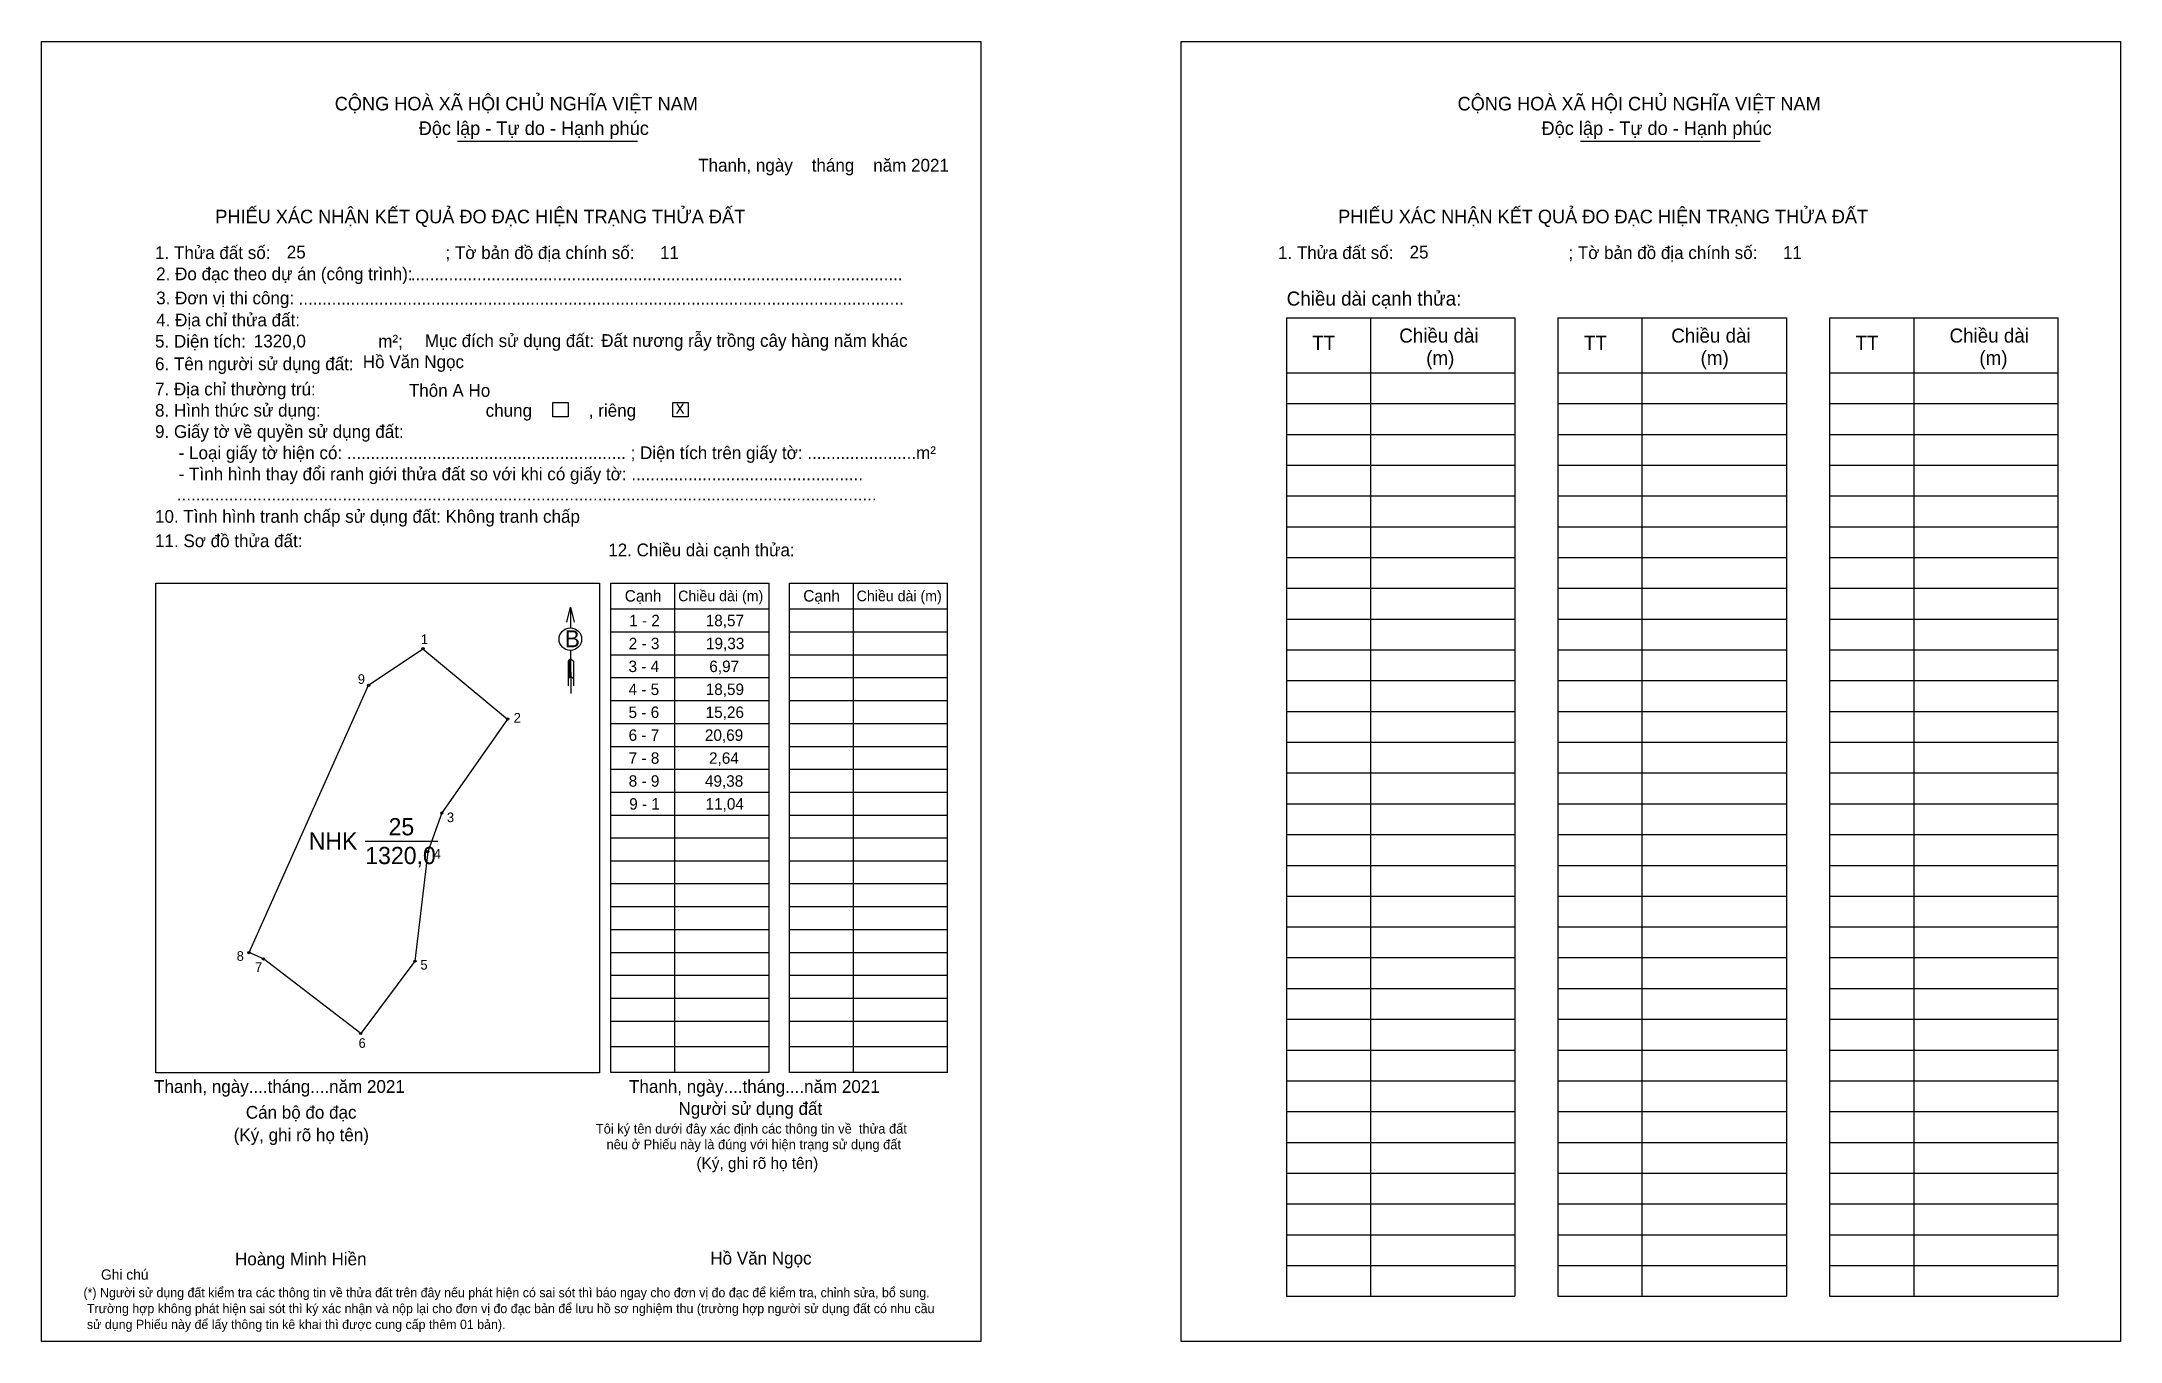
# Model space of a CAD drawing. Extents: x 543722 to 544073, y 1823987 to 1824206.
import ezdxf

# ---------------------------------------------------------------- set-up
doc = ezdxf.new("R2010")
doc.units = 0
for name, color, linetype in [('CanhThua', 7, 'Continuous'), ('kqddKhungInTrang1', 7, 'Continuous'), ('kqddKhungInTrang2', 7, 'Continuous'), ('kqddNoiDung', 7, 'Continuous'), ('kqddTemplate', 7, 'Continuous'), ('MocDinhThua', 7, 'Continuous'), ('NhanDiaChinhThua', 7, 'Continuous'), ('SoHieuDinhThua', 7, 'Continuous')]:
    doc.layers.add(name, color=color, linetype=linetype)

msp = doc.modelspace()

# ---------------------------------------------------------------- linework, layer by layer
at = {"layer": 'CanhThua'}
for p, q in [((543777.42, 1824097.18), (543786.58, 1824103.34)), ((543786.58, 1824103.34), (543800.88, 1824091.49)), ((543757.26, 1824052.1), (543777.42, 1824097.18)), ((543800.88, 1824091.49), (543789.78, 1824075.66)), ((543789.78, 1824075.66), (543787.4, 1824069.11)), ((543787.4, 1824069.11), (543785.25, 1824050.65)), ((543759.67, 1824051.04), (543757.26, 1824052.1)), ((543776.09, 1824038.45), (543759.67, 1824051.04)), ((543785.25, 1824050.65), (543776.09, 1824038.45))]:
    msp.add_line(p, q, dxfattribs=at)
at = {"layer": 'kqddKhungInTrang1'}
msp.add_lwpolyline([(543722.23, 1824205.75), (543880.74, 1824205.75), (543880.74, 1823986.52), (543722.23, 1823986.52)], close=True, dxfattribs=at)
at = {"layer": 'kqddKhungInTrang2'}
msp.add_lwpolyline([(543914.55, 1824205.75), (544073.06, 1824205.75), (544073.06, 1823986.52), (543914.55, 1823986.52)], close=True, dxfattribs=at)
at = {"layer": 'kqddTemplate'}
for p, q in [((543792.44, 1824188.97), (543822.8, 1824188.97)), ((543981.93, 1824188.97), (544012.29, 1824188.97)), ((543932.3, 1824159.17), (543970.84, 1824159.17)), ((543932.3, 1824159.17), (543932.3, 1823994.13)), ((543946.48, 1824159.17), (543946.48, 1823994.13)), ((543970.84, 1824159.17), (543970.84, 1823994.13)), ((543978.14, 1824159.17), (543978.14, 1823994.13)), ((543978.14, 1824159.17), (544016.68, 1824159.17)), ((543992.32, 1824159.17), (543992.32, 1823994.13)), ((544016.68, 1824159.17), (544016.68, 1823994.13)), ((544023.98, 1824159.17), (544023.98, 1823994.13)), ((544023.98, 1824159.17), (544062.52, 1824159.17)), ((544038.17, 1824159.17), (544038.17, 1823994.13)), ((544062.52, 1824159.17), (544062.52, 1823994.13)), ((543932.3, 1824149.88), (543970.84, 1824149.88)), ((543978.14, 1824149.88), (544016.68, 1824149.88)), ((544023.98, 1824149.88), (544062.52, 1824149.88)), ((543932.3, 1824144.69), (543970.84, 1824144.69)), ((543978.14, 1824144.69), (544016.68, 1824144.69)), ((544023.98, 1824144.69), (544062.52, 1824144.69)), ((543932.3, 1824139.5), (543970.84, 1824139.5)), ((543978.14, 1824139.5), (544016.68, 1824139.5)), ((544023.98, 1824139.5), (544062.52, 1824139.5)), ((543932.3, 1824134.31), (543970.84, 1824134.31)), ((543978.14, 1824134.31), (544016.68, 1824134.31)), ((544023.98, 1824134.31), (544062.52, 1824134.31)), ((543932.3, 1824129.12), (543970.84, 1824129.12)), ((543978.14, 1824129.12), (544016.68, 1824129.12)), ((544023.98, 1824129.12), (544062.52, 1824129.12)), ((543932.3, 1824123.92), (543970.84, 1824123.92)), ((543978.14, 1824123.92), (544016.68, 1824123.92)), ((544023.98, 1824123.92), (544062.52, 1824123.92)), ((543932.3, 1824118.73), (543970.84, 1824118.73)), ((543978.14, 1824118.73), (544016.68, 1824118.73)), ((544023.98, 1824118.73), (544062.52, 1824118.73)), ((543818.31, 1824114.39), (543845.02, 1824114.39)), ((543818.31, 1824031.89), (543818.31, 1824114.39)), ((543829.05, 1824114.39), (543829.05, 1824031.89)), ((543845.02, 1824031.89), (543845.02, 1824114.39)), ((543848.44, 1824114.39), (543875.14, 1824114.39)), ((543848.44, 1824031.89), (543848.44, 1824114.39)), ((543859.18, 1824114.39), (543859.18, 1824031.89)), ((543875.14, 1824031.89), (543875.14, 1824114.39)), ((543932.3, 1824113.54), (543970.84, 1824113.54)), ((543978.14, 1824113.54), (544016.68, 1824113.54)), ((544023.98, 1824113.54), (544062.52, 1824113.54)), ((543811.51, 1824110.33), (543811.52, 1824106.87)), ((543818.31, 1824110.07), (543845.02, 1824110.07)), ((543848.44, 1824110.07), (543875.14, 1824110.07)), ((543818.31, 1824106.21), (543845.02, 1824106.21)), ((543848.44, 1824106.21), (543875.14, 1824106.21)), ((543932.3, 1824108.35), (543970.84, 1824108.35)), ((543978.14, 1824108.35), (544016.68, 1824108.35)), ((544023.98, 1824108.35), (544062.52, 1824108.35)), ((543811.52, 1824103.07), (543811.54, 1824095.78)), ((543818.31, 1824102.34), (543845.02, 1824102.34)), ((543848.44, 1824102.34), (543875.14, 1824102.34)), ((543932.3, 1824103.16), (543970.84, 1824103.16)), ((543978.14, 1824103.16), (544016.68, 1824103.16)), ((544023.98, 1824103.16), (544062.52, 1824103.16)), ((543811.53, 1824101.67), (543811.08, 1824101.25)), ((543811.53, 1824101.47), (543811.08, 1824101.05)), ((543811.53, 1824101.28), (543811.08, 1824100.85)), ((543811.08, 1824101.25), (543811.08, 1824097.07)), ((543811.53, 1824101.08), (543811.08, 1824100.65)), ((543811.53, 1824100.88), (543811.08, 1824100.45)), ((543811.53, 1824100.68), (543811.08, 1824100.26)), ((543811.53, 1824100.48), (543811.08, 1824100.06)), ((543811.53, 1824100.29), (543811.08, 1824099.86)), ((543811.53, 1824100.09), (543811.08, 1824099.66)), ((543811.53, 1824099.89), (543811.08, 1824099.47)), ((543811.53, 1824099.69), (543811.08, 1824099.27)), ((543811.53, 1824099.5), (543811.08, 1824099.07)), ((543811.53, 1824099.3), (543811.08, 1824098.87)), ((543811.53, 1824099.1), (543811.08, 1824098.67)), ((543811.53, 1824098.9), (543811.08, 1824098.48)), ((543811.53, 1824101.67), (543811.98, 1824101.25)), ((543811.98, 1824101.25), (543811.98, 1824097.07)), ((543811.53, 1824098.71), (543811.08, 1824098.28)), ((543811.53, 1824098.71), (543811.98, 1824098.28)), ((543818.31, 1824098.47), (543845.02, 1824098.47)), ((543848.44, 1824098.47), (543875.14, 1824098.47)), ((543932.3, 1824097.97), (543970.84, 1824097.97)), ((543978.14, 1824097.97), (544016.68, 1824097.97)), ((544023.98, 1824097.97), (544062.52, 1824097.97)), ((543818.31, 1824094.61), (543845.02, 1824094.61)), ((543848.44, 1824094.61), (543875.14, 1824094.61)), ((543932.3, 1824092.77), (543970.84, 1824092.77)), ((543978.14, 1824092.77), (544016.68, 1824092.77)), ((544023.98, 1824092.77), (544062.52, 1824092.77)), ((543818.31, 1824090.74), (543845.02, 1824090.74)), ((543848.44, 1824090.74), (543875.14, 1824090.74)), ((543818.31, 1824086.87), (543845.02, 1824086.87)), ((543848.44, 1824086.87), (543875.14, 1824086.87)), ((543932.3, 1824087.58), (543970.84, 1824087.58)), ((543978.14, 1824087.58), (544016.68, 1824087.58)), ((544023.98, 1824087.58), (544062.52, 1824087.58)), ((543818.31, 1824083.01), (543845.02, 1824083.01)), ((543848.44, 1824083.01), (543875.14, 1824083.01)), ((543932.3, 1824082.39), (543970.84, 1824082.39)), ((543978.14, 1824082.39), (544016.68, 1824082.39)), ((544023.98, 1824082.39), (544062.52, 1824082.39)), ((543818.31, 1824079.14), (543845.02, 1824079.14)), ((543848.44, 1824079.14), (543875.14, 1824079.14)), ((543818.31, 1824075.28), (543845.02, 1824075.28)), ((543848.44, 1824075.28), (543875.14, 1824075.28)), ((543932.3, 1824077.2), (543970.84, 1824077.2)), ((543978.14, 1824077.2), (544016.68, 1824077.2)), ((544023.98, 1824077.2), (544062.52, 1824077.2)), ((543845.02, 1824071.41), (543818.31, 1824071.41)), ((543875.14, 1824071.41), (543848.44, 1824071.41)), ((543932.3, 1824072.01), (543970.84, 1824072.01)), ((543978.14, 1824072.01), (544016.68, 1824072.01)), ((544023.98, 1824072.01), (544062.52, 1824072.01)), ((543845.02, 1824067.54), (543818.31, 1824067.54)), ((543875.14, 1824067.54), (543848.44, 1824067.54)), ((543845.02, 1824063.68), (543818.31, 1824063.68)), ((543875.14, 1824063.68), (543848.44, 1824063.68)), ((543932.3, 1824066.81), (543970.84, 1824066.81)), ((543978.14, 1824066.81), (544016.68, 1824066.81)), ((544023.98, 1824066.81), (544062.52, 1824066.81)), ((543932.3, 1824061.62), (543970.84, 1824061.62)), ((543978.14, 1824061.62), (544016.68, 1824061.62)), ((544023.98, 1824061.62), (544062.52, 1824061.62)), ((543845.02, 1824059.81), (543818.31, 1824059.81)), ((543875.14, 1824059.81), (543848.44, 1824059.81)), ((543845.02, 1824055.94), (543818.31, 1824055.94)), ((543875.14, 1824055.94), (543848.44, 1824055.94)), ((543932.3, 1824056.43), (543970.84, 1824056.43)), ((543978.14, 1824056.43), (544016.68, 1824056.43)), ((544023.98, 1824056.43), (544062.52, 1824056.43)), ((543845.02, 1824052.08), (543818.31, 1824052.08)), ((543875.14, 1824052.08), (543848.44, 1824052.08)), ((543932.3, 1824051.24), (543970.84, 1824051.24)), ((543978.14, 1824051.24), (544016.68, 1824051.24)), ((544023.98, 1824051.24), (544062.52, 1824051.24)), ((543845.02, 1824048.21), (543818.31, 1824048.21)), ((543875.14, 1824048.21), (543848.44, 1824048.21)), ((543845.02, 1824044.35), (543818.31, 1824044.35)), ((543875.14, 1824044.35), (543848.44, 1824044.35)), ((543932.3, 1824046.05), (543970.84, 1824046.05)), ((543978.14, 1824046.05), (544016.68, 1824046.05)), ((544023.98, 1824046.05), (544062.52, 1824046.05)), ((543845.02, 1824040.48), (543818.31, 1824040.48)), ((543875.14, 1824040.48), (543848.44, 1824040.48)), ((543932.3, 1824040.86), (543970.84, 1824040.86)), ((543978.14, 1824040.86), (544016.68, 1824040.86)), ((544023.98, 1824040.85), (544062.52, 1824040.85)), ((543845.02, 1824036.18), (543818.31, 1824036.18)), ((543875.14, 1824036.18), (543848.44, 1824036.18)), ((543932.3, 1824035.66), (543970.84, 1824035.66)), ((543978.14, 1824035.66), (544016.68, 1824035.66)), ((544023.98, 1824035.66), (544062.52, 1824035.66)), ((543845.02, 1824031.89), (543818.31, 1824031.89)), ((543875.14, 1824031.89), (543848.44, 1824031.89)), ((543932.3, 1824030.47), (543970.84, 1824030.47)), ((543978.14, 1824030.47), (544016.68, 1824030.47)), ((544023.98, 1824030.47), (544062.52, 1824030.47)), ((543932.3, 1824025.28), (543970.84, 1824025.28)), ((543978.14, 1824025.28), (544016.68, 1824025.28)), ((544023.98, 1824025.28), (544062.52, 1824025.28)), ((543932.3, 1824020.09), (543970.84, 1824020.09)), ((543978.14, 1824020.09), (544016.68, 1824020.09)), ((544023.98, 1824020.09), (544062.52, 1824020.09)), ((543932.3, 1824014.9), (543970.84, 1824014.9)), ((543978.14, 1824014.9), (544016.68, 1824014.9)), ((544023.98, 1824014.9), (544062.52, 1824014.9)), ((543932.3, 1824009.7), (543970.84, 1824009.7)), ((543978.14, 1824009.7), (544016.68, 1824009.7)), ((544023.98, 1824009.7), (544062.52, 1824009.7)), ((543932.3, 1824004.51), (543970.84, 1824004.51)), ((543978.14, 1824004.51), (544016.68, 1824004.51)), ((544023.98, 1824004.51), (544062.52, 1824004.51)), ((543932.3, 1823999.32), (543970.84, 1823999.32)), ((543978.14, 1823999.32), (544016.68, 1823999.32)), ((544023.98, 1823999.32), (544062.52, 1823999.32)), ((543932.3, 1823994.13), (543970.84, 1823994.13)), ((543978.14, 1823994.13), (544016.68, 1823994.13)), ((544023.98, 1823994.13), (544062.52, 1823994.13))]:
    msp.add_line(p, q, dxfattribs=at)
for points in [[(543808.51, 1824144.86), (543811.08, 1824144.86), (543811.08, 1824142.46), (543808.51, 1824142.46)], [(543828.79, 1824144.86), (543831.37, 1824144.86), (543831.37, 1824142.46), (543828.79, 1824142.46)], [(543741.52, 1824114.39), (543816.41, 1824114.39), (543816.41, 1824031.82), (543741.52, 1824031.82)]]:
    msp.add_lwpolyline(points, close=True, dxfattribs=at)
msp.add_lwpolyline([(543810.89, 1824107.83), (543811.51, 1824110.33), (543812.14, 1824107.83)], dxfattribs=at)
msp.add_circle((543811.47, 1824104.97), 1.9, dxfattribs=at)
at = {"layer": 'MocDinhThua'}
for centre in [(543786.58, 1824103.34), (543777.42, 1824097.18), (543800.88, 1824091.49), (543789.78, 1824075.66), (543787.4, 1824069.11), (543757.26, 1824052.1), (543759.67, 1824051.04), (543785.25, 1824050.65), (543776.09, 1824038.45)]:
    msp.add_circle(centre, 0.195, dxfattribs=at)
at = {"layer": 'NhanDiaChinhThua'}
msp.add_line((543776.86, 1824070.9), (543789.08, 1824070.9), dxfattribs=at)

# ---------------------------------------------------------------- texts
at = {"layer": 'kqddNoiDung'}
for s, height, p in [('Thanh, ngày    tháng    năm 2021  ', 2.1479, (543833.04, 1824183.83)), ('25', 2.148, (543763.61, 1824169.17)), ('11', 2.148, (543826.6, 1824169.1)), ('25', 2.148, (543953.1, 1824169.17)), ('11', 2.148, (544016.1, 1824169.1)), ('........................................................................................................', 2.14791, (543784.54, 1824165.47)), ('................................................................................................................................', 2.14791, (543765.6, 1824161.4)), ('1320,0', 2.148, (543758.05, 1824154.17)), ('Đất nương rẫy trồng cây hàng năm khác', 2.1479, (543816.68, 1824154.26)), ('Hồ Văn Ngọc', 2.1479, (543776.44, 1824150.68)), ('Thôn A Ho', 2.148, (543784.22, 1824145.84)), ('x', 2.15, (543829.27, 1824143.02)), ('1 - 2', 1.933, (543821.4, 1824107.14)), ('18,57', 1.933, (543834.31, 1824107.14)), ('2 - 3', 1.933, (543821.32, 1824103.27)), ('19,33', 1.933, (543834.36, 1824103.27)), ('3 - 4', 1.933, (543821.28, 1824099.41)), ('6,97', 1.933, (543834.92, 1824099.41)), ('4 - 5', 1.933, (543821.29, 1824095.54)), ('18,59', 1.933, (543834.31, 1824095.54)), ('5 - 6', 1.933, (543821.29, 1824091.67)), ('15,26', 1.933, (543834.3, 1824091.67)), ('6 - 7', 1.933, (543821.3, 1824087.81)), ('20,69', 1.933, (543834.17, 1824087.81)), ('7 - 8', 1.933, (543821.31, 1824083.94)), ('2,64', 1.933, (543834.87, 1824083.94)), ('8 - 9', 1.933, (543821.32, 1824080.07)), ('49,38', 1.933, (543834.18, 1824080.07)), ('9 - 1', 1.933, (543821.4, 1824076.21)), ('11,04', 1.933, (543834.29, 1824076.21)), ('Thanh, ngày....tháng....năm 2021', 2.1479, (543741.22, 1824028.44)), ('Thanh, ngày....tháng....năm 2021', 2.1479, (543821.37, 1824028.44)), ('Hồ Văn Ngọc', 2.1479, (543835.09, 1823999.48))]:
    msp.add_text(s, height=height, dxfattribs=at).set_placement(p)
at = {"layer": 'kqddTemplate'}
for s, height, p in [('CỘNG HOÀ XÃ HỘI CHỦ NGHĨA VIỆT NAM', 2.2911, (543771.71, 1824194.14)), ('CỘNG HOÀ XÃ HỘI CHỦ NGHĨA VIỆT NAM', 2.2911, (543961.2, 1824194.14)), ('Độc lập - Tự do - Hạnh phúc', 2.2911, (543785.88, 1824190)), ('Độc lập - Tự do - Hạnh phúc', 2.2911, (543975.37, 1824190)), ('PHIẾU XÁC NHẬN KẾT QUẢ ĐO ĐẠC HIỆN TRẠNG THỬA ĐẤT', 2.2911, (543751.55, 1824175.1)), ('PHIẾU XÁC NHẬN KẾT QUẢ ĐO ĐẠC HIỆN TRẠNG THỬA ĐẤT', 2.2911, (543941.05, 1824175.1)), ('1. Thửa đất số:                                     ; Tờ bản đồ địa chính số:', 2.1479, (543741.38, 1824169.08)), ('1. Thửa đất số:                                     ; Tờ bản đồ địa chính số:', 2.1479, (543930.88, 1824169.08)), ('2. Đo đạc theo dự án (công trình): ', 2.1479, (543741.57, 1824165.5)), ('3. Đơn vị thi công: ', 2.1479, (543741.57, 1824161.44)), ('Chiều dài cạnh thửa:', 2.3734, (543932.36, 1824161.22)), ('4. Địa chỉ thửa đất:', 2.1479, (543741.57, 1824157.72)), ('5. Diện tích:                            m²; ', 2.1479, (543741.38, 1824154.14)), ('Mục đích sử dụng đất:', 2.1479, (543786.91, 1824154.23)), ('TT', 2.373, (543936.67, 1824153.76)), ('Chiều dài', 2.373, (543951.35, 1824154.98)), ('TT', 2.373, (543982.52, 1824153.76)), ('Chiều dài', 2.373, (543997.26, 1824154.98)), ('TT', 2.373, (544028.36, 1824153.76)), ('Chiều dài', 2.373, (544044.22, 1824154.98)), ('6. Tên người sử dụng đất:', 2.1479, (543741.38, 1824150.33)), ('(m)', 2.373, (543955.9, 1824151.21)), ('(m)', 2.373, (544002.21, 1824151.21)), ('(m)', 2.373, (544049.25, 1824151.21)), ('7. Địa chỉ thường trú:', 2.1479, (543741.38, 1824146.07)), ('8. Hình thức sử dụng:', 2.1479, (543741.38, 1824142.49)), ('chung            , riêng', 2.1479, (543797.18, 1824142.47)), ('9. Giấy tờ về quyền sử dụng đất:', 2.1479, (543741.38, 1824138.91)), ('     - Loại giấy tờ hiện có: ........................................................... ; Diện tích trên giấy tờ: .......................m²', 2.14791, (543741.38, 1824135.33)), ('     - Tình hình thay đổi ranh giới thửa đất so với khi có giấy tờ: .................................................', 2.14791, (543741.38, 1824131.75)), ('10. Tình hình tranh chấp sử dụng đất: Không tranh chấp', 2.1479, (543741.38, 1824124.59)), ('....................................................................................................................................................', 2.14791, (543745.06, 1824128.35)), ('11. Sơ đồ thửa đất:', 2.1479, (543741.38, 1824120.48)), ('12. Chiều dài cạnh thửa:', 2.1479, (543817.86, 1824118.94)), ('Cạnh', 1.933, (543820.66, 1824111.3)), ('Chiều dài (m)', 1.7899, (543829.66, 1824111.36)), ('Cạnh', 1.933, (543850.78, 1824111.3)), ('Chiều dài (m)', 1.7899, (543859.78, 1824111.36)), ('B', 2.86, (543810.53, 1824103.59)), ('Cán bộ đo đạc', 2.1479, (543756.7, 1824024.08)), ('Người sử dụng đất', 2.1479, (543829.72, 1824024.72)), ('(Ký, ghi rõ họ tên)', 2.1479, (543754.65, 1824020.28)), ('Tôi ký tên dưới đây xác định các thông tin về  thửa đất ', 1.6238, (543815.77, 1824021.57)), ('nêu ở Phiếu này là đúng với hiện trạng sử dụng đất', 1.6238, (543817.58, 1824018.93)), ('(Ký, ghi rõ họ tên)', 1.9331, (543832.75, 1824015.62)), ('Hoàng Minh Hiền', 2.1479, (543754.88, 1823999.35)), ('Ghi chú', 1.74, (543732.26, 1823996.92)), ('(*) Người sử dụng đất kiểm tra các thông tin về thửa đất trên đây nếu phát hiện có sai sót thì báo ngay cho đơn vị đo đạc để kiểm tra, chỉnh sửa, bổ sung.', 1.56583, (543729.3, 1823993.96)), (' Trường hợp không phát hiện sai sót thì ký xác nhận và nộp lại cho đơn vị đo đạc bản để lưu hồ sơ nghiệm thu (trường hợp người sử dụng đất có nhu cầu', 1.56583, (543729.3, 1823991.28)), (' sử dụng Phiếu này để lấy thông tin kê khai thì được cung cấp thêm 01 bản).', 1.5658, (543729.3, 1823988.6))]:
    msp.add_text(s, height=height, dxfattribs=at).set_placement(p)
at = {"layer": 'NhanDiaChinhThua'}
for s, p in [('25', (543780.79, 1824071.87)), ('NHK', (543767.32, 1824069.45)), ('1320,0', (543776.86, 1824067.02))]:
    msp.add_text(s, height=2.907, dxfattribs=at).set_placement(p)
at = {"layer": 'SoHieuDinhThua'}
for s, p in [('1', (543786.24, 1824104.15)), ('9', (543775.6, 1824097.42)), ('2', (543801.91, 1824090.89)), ('3', (543790.64, 1824074.1)), ('4', (543788.41, 1824067.93)), ('8', (543755.16, 1824050.71)), ('7', (543758.26, 1824048.83)), ('5', (543786.17, 1824049.23)), ('6', (543775.73, 1824036.03))]:
    msp.add_text(s, height=1.62, dxfattribs=at).set_placement(p)

doc.saveas('drawing.dxf')
